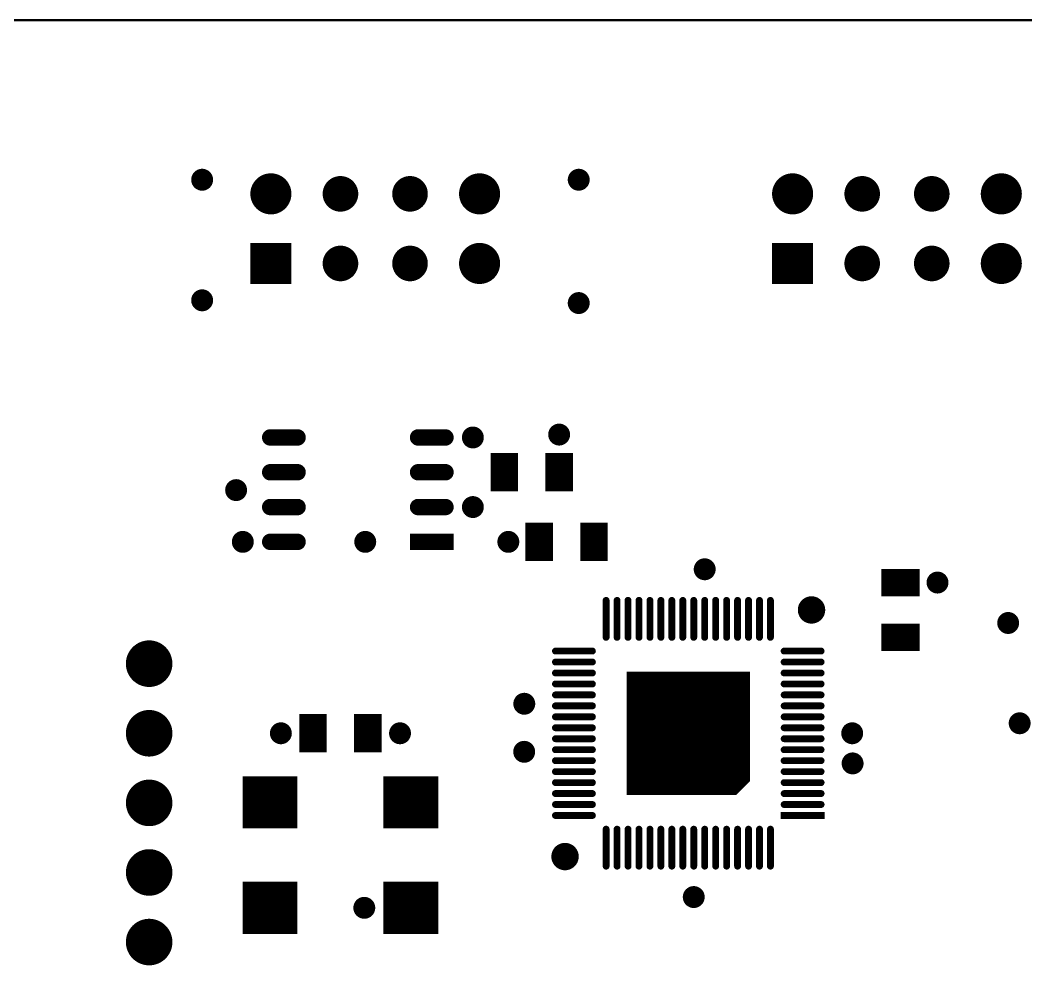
# Model space of a CAD drawing. Extents: x -61 to 101, y -94 to 26.
# Drawn here: x -24.4 to 12.33, y -8.89 to 26.02 of the extents above; entities that cross this region are included whole.
import ezdxf

# ---------------------------------------------------------------- set-up
doc = ezdxf.new("R2010")
doc.units = 0
doc.header["$MEASUREMENT"] = 0
doc.layers.add('BOARD', color=5, linetype='CONTINUOUS', lineweight=50)
doc.layers.add('TOP', color=74, linetype='CONTINUOUS')

msp = doc.modelspace()

# ---------------------------------------------------------------- linework, layer by layer
at = {"layer": 'BOARD'}
msp.add_lwpolyline([(-61.12, -33.975), (100.88, -33.975), (100.88, 26.025), (-61.12, 26.025)], close=True, dxfattribs=at)
at = {"layer": 'TOP', "const_width": 0.2}
for points in [[(-17.75, 19.9, 1), (-17.75, 20.5, 1)], [(-4, 19.9, 1), (-4, 20.5, 1)], [(-15.24, 19.035, 1), (-15.24, 20.335, 1)], [(-12.7, 19.135, 1), (-12.7, 20.235, 1)], [(-10.16, 19.135, 1), (-10.16, 20.235, 1)], [(-7.62, 19.035, 1), (-7.62, 20.335, 1)], [(3.81, 19.035, 1), (3.81, 20.335, 1)], [(6.35, 19.135, 1), (6.35, 20.235, 1)], [(8.89, 19.135, 1), (8.89, 20.235, 1)], [(11.43, 19.035, 1), (11.43, 20.335, 1)], [(-12.7, 16.595, 1), (-12.7, 17.695, 1)], [(-10.16, 16.595, 1), (-10.16, 17.695, 1)], [(-7.62, 16.495, 1), (-7.62, 17.795, 1)], [(6.35, 16.595, 1), (6.35, 17.695, 1)], [(8.89, 16.595, 1), (8.89, 17.695, 1)], [(11.43, 16.495, 1), (11.43, 17.795, 1)], [(-17.75, 15.5, 1), (-17.75, 16.1, 1)], [(-4, 15.4, 1), (-4, 16, 1)], [(-15.265, 10.595, -1), (-15.265, 10.995), (-14.265, 10.995, -1), (-14.265, 10.595)], [(-9.865, 10.595, -1), (-9.865, 10.995), (-8.865, 10.995, -1), (-8.865, 10.595)], [(-7.865, 10.495, 1), (-7.865, 11.095, 1)], [(-4.715, 10.6, 1), (-4.715, 11.2, 1)], [(-15.265, 9.325, -1), (-15.265, 9.725), (-14.265, 9.725, -1), (-14.265, 9.325)], [(-9.865, 9.325, -1), (-9.865, 9.725), (-8.865, 9.725, -1), (-8.865, 9.325)], [(-16.51, 8.574, 1), (-16.51, 9.174, 1)], [(-15.265, 8.055, -1), (-15.265, 8.455), (-14.265, 8.455, -1), (-14.265, 8.055)], [(-9.865, 8.055, -1), (-9.865, 8.455), (-8.865, 8.455, -1), (-8.865, 8.055)], [(-7.865, 7.955, 1), (-7.865, 8.555, 1)], [(-16.265, 6.685, 1), (-16.265, 7.285, 1)], [(-11.795, 6.685, 1), (-11.795, 7.285, 1)], [(-6.57, 6.685, 1), (-6.57, 7.285, 1)], [(-15.265, 6.785, -1), (-15.265, 7.185), (-14.265, 7.185, -1), (-14.265, 6.785)], [(0.6, 5.685, 1), (0.6, 6.285, 1)], [(9.1, 5.2, 1), (9.1, 5.8, 1)], [(-2.975, 3.5, -1), (-3.025, 3.5), (-3.025, 4.85, -1), (-2.975, 4.85)], [(-2.575, 3.5, -1), (-2.625, 3.5), (-2.625, 4.85, -1), (-2.575, 4.85)], [(-2.175, 3.5, -1), (-2.225, 3.5), (-2.225, 4.85, -1), (-2.175, 4.85)], [(-1.775, 3.5, -1), (-1.825, 3.5), (-1.825, 4.85, -1), (-1.775, 4.85)], [(-1.375, 3.5, -1), (-1.425, 3.5), (-1.425, 4.85, -1), (-1.375, 4.85)], [(-0.975, 3.5, -1), (-1.025, 3.5), (-1.025, 4.85, -1), (-0.975, 4.85)], [(-0.575, 3.5, -1), (-0.625, 3.5), (-0.625, 4.85, -1), (-0.575, 4.85)], [(-0.175, 3.5, -1), (-0.225, 3.5), (-0.225, 4.85, -1), (-0.175, 4.85)], [(0.225, 3.5, -1), (0.175, 3.5), (0.175, 4.85, -1), (0.225, 4.85)], [(0.625, 3.5, -1), (0.575, 3.5), (0.575, 4.85, -1), (0.625, 4.85)], [(1.025, 3.5, -1), (0.975, 3.5), (0.975, 4.85, -1), (1.025, 4.85)], [(1.425, 3.5, -1), (1.375, 3.5), (1.375, 4.85, -1), (1.425, 4.85)], [(1.825, 3.5, -1), (1.775, 3.5), (1.775, 4.85, -1), (1.825, 4.85)], [(2.225, 3.5, -1), (2.175, 3.5), (2.175, 4.85, -1), (2.225, 4.85)], [(2.625, 3.5, -1), (2.575, 3.5), (2.575, 4.85, -1), (2.625, 4.85)], [(3.025, 3.5, -1), (2.975, 3.5), (2.975, 4.85, -1), (3.025, 4.85)], [(4.5, 4.1, 1), (4.5, 4.9, 1)], [(11.68, 3.725, 1), (11.68, 4.325, 1)], [(-19.685, 1.79, 1), (-19.685, 3.29, 1)], [(-4.85, 2.975, -1), (-4.85, 3.025), (-3.5, 3.025, -1), (-3.5, 2.975)], [(3.5, 2.975, -1), (3.5, 3.025), (4.85, 3.025, -1), (4.85, 2.975)], [(-4.85, 2.575, -1), (-4.85, 2.625), (-3.5, 2.625, -1), (-3.5, 2.575)], [(3.5, 2.575, -1), (3.5, 2.625), (4.85, 2.625, -1), (4.85, 2.575)], [(-4.85, 2.175, -1), (-4.85, 2.225), (-3.5, 2.225, -1), (-3.5, 2.175)], [(3.5, 2.175, -1), (3.5, 2.225), (4.85, 2.225, -1), (4.85, 2.175)], [(-4.85, 1.775, -1), (-4.85, 1.825), (-3.5, 1.825, -1), (-3.5, 1.775)], [(0, 1.2, 1), (0, 1.8, 1)], [(3.5, 1.775, -1), (3.5, 1.825), (4.85, 1.825, -1), (4.85, 1.775)], [(-5.988, 0.777, 1), (-5.988, 1.377, 1)], [(-4.85, 1.375, -1), (-4.85, 1.425), (-3.5, 1.425, -1), (-3.5, 1.375)], [(3.5, 1.375, -1), (3.5, 1.425), (4.85, 1.425, -1), (4.85, 1.375)], [(-4.85, 0.975, -1), (-4.85, 1.025), (-3.5, 1.025, -1), (-3.5, 0.975)], [(3.5, 0.975, -1), (3.5, 1.025), (4.85, 1.025, -1), (4.85, 0.975)], [(-19.685, -0.75, 1), (-19.685, 0.75, 1)], [(12.1, 0.065, 1), (12.1, 0.665, 1)], [(-14.875, -0.3, 1), (-14.875, 0.3, 1)], [(-10.525, -0.3, 1), (-10.525, 0.3, 1)], [(-4.85, 0.575, -1), (-4.85, 0.625), (-3.5, 0.625, -1), (-3.5, 0.575)], [(-1.5, -0.3, 1), (-1.5, 0.3, 1)], [(0, -0.3, 1), (0, 0.3, 1)], [(1.5, -0.3, 1), (1.5, 0.3, 1)], [(3.5, 0.575, -1), (3.5, 0.625), (4.85, 0.625, -1), (4.85, 0.575)], [(5.985, -0.3, 1), (5.985, 0.3, 1)], [(-4.85, 0.175, -1), (-4.85, 0.225), (-3.5, 0.225, -1), (-3.5, 0.175)], [(3.5, 0.175, -1), (3.5, 0.225), (4.85, 0.225, -1), (4.85, 0.175)], [(-5.991, -0.976, 1), (-5.991, -0.376, 1)], [(-4.85, -0.225, -1), (-4.85, -0.175), (-3.5, -0.175, -1), (-3.5, -0.225)], [(3.5, -0.225, -1), (3.5, -0.175), (4.85, -0.175, -1), (4.85, -0.225)], [(-4.85, -0.625, -1), (-4.85, -0.575), (-3.5, -0.575, -1), (-3.5, -0.625)], [(3.5, -0.625, -1), (3.5, -0.575), (4.85, -0.575, -1), (4.85, -0.625)], [(6, -1.4, 1), (6, -0.8, 1)], [(-4.85, -1.025, -1), (-4.85, -0.975), (-3.5, -0.975, -1), (-3.5, -1.025)], [(0, -1.8, 1), (0, -1.2, 1)], [(3.5, -1.025, -1), (3.5, -0.975), (4.85, -0.975, -1), (4.85, -1.025)], [(-4.85, -1.425, -1), (-4.85, -1.375), (-3.5, -1.375, -1), (-3.5, -1.425)], [(3.5, -1.425, -1), (3.5, -1.375), (4.85, -1.375, -1), (4.85, -1.425)], [(-19.685, -3.29, 1), (-19.685, -1.79, 1)], [(-4.85, -1.825, -1), (-4.85, -1.775), (-3.5, -1.775, -1), (-3.5, -1.825)], [(3.5, -1.825, -1), (3.5, -1.775), (4.85, -1.775, -1), (4.85, -1.825)], [(-4.85, -2.225, -1), (-4.85, -2.175), (-3.5, -2.175, -1), (-3.5, -2.225)], [(3.5, -2.225, -1), (3.5, -2.175), (4.85, -2.175, -1), (4.85, -2.225)], [(-4.85, -2.625, -1), (-4.85, -2.575), (-3.5, -2.575, -1), (-3.5, -2.625)], [(3.5, -2.625, -1), (3.5, -2.575), (4.85, -2.575, -1), (4.85, -2.625)], [(-4.85, -3.025, -1), (-4.85, -2.975), (-3.5, -2.975, -1), (-3.5, -3.025)], [(-2.975, -4.85, -1), (-3.025, -4.85), (-3.025, -3.5, -1), (-2.975, -3.5)], [(-2.575, -4.85, -1), (-2.625, -4.85), (-2.625, -3.5, -1), (-2.575, -3.5)], [(-2.175, -4.85, -1), (-2.225, -4.85), (-2.225, -3.5, -1), (-2.175, -3.5)], [(-1.775, -4.85, -1), (-1.825, -4.85), (-1.825, -3.5, -1), (-1.775, -3.5)], [(-1.375, -4.85, -1), (-1.425, -4.85), (-1.425, -3.5, -1), (-1.375, -3.5)], [(-0.975, -4.85, -1), (-1.025, -4.85), (-1.025, -3.5, -1), (-0.975, -3.5)], [(-0.575, -4.85, -1), (-0.625, -4.85), (-0.625, -3.5, -1), (-0.575, -3.5)], [(-0.175, -4.85, -1), (-0.225, -4.85), (-0.225, -3.5, -1), (-0.175, -3.5)], [(0.225, -4.85, -1), (0.175, -4.85), (0.175, -3.5, -1), (0.225, -3.5)], [(0.625, -4.85, -1), (0.575, -4.85), (0.575, -3.5, -1), (0.625, -3.5)], [(1.025, -4.85, -1), (0.975, -4.85), (0.975, -3.5, -1), (1.025, -3.5)], [(1.425, -4.85, -1), (1.375, -4.85), (1.375, -3.5, -1), (1.425, -3.5)], [(1.825, -4.85, -1), (1.775, -4.85), (1.775, -3.5, -1), (1.825, -3.5)], [(2.225, -4.85, -1), (2.175, -4.85), (2.175, -3.5, -1), (2.225, -3.5)], [(2.625, -4.85, -1), (2.575, -4.85), (2.575, -3.5, -1), (2.625, -3.5)], [(3.025, -4.85, -1), (2.975, -4.85), (2.975, -3.5, -1), (3.025, -3.5)], [(-4.5, -4.9, 1), (-4.5, -4.1, 1)], [(-19.685, -5.83, 1), (-19.685, -4.33, 1)], [(0.2, -6.277, 1), (0.2, -5.677, 1)], [(-11.83, -6.67, 1), (-11.83, -6.07, 1)], [(-19.685, -8.37, 1), (-19.685, -6.87, 1)]]:
    msp.add_lwpolyline(points, format="xyb", close=True, dxfattribs=at)
for points in [[(-18.05, 20.2), (-17.45, 20.2)], [(-17.973, 20.4), (-17.527, 20.4)], [(-15.636, 20.2), (-14.844, 20.2)], [(-12.893, 20.2), (-12.507, 20.2)], [(-10.353, 20.2), (-9.967, 20.2)], [(-8.016, 20.2), (-7.224, 20.2)], [(-4.3, 20.2), (-3.7, 20.2)], [(-4.223, 20.4), (-3.777, 20.4)], [(3.414, 20.2), (4.206, 20.2)], [(6.157, 20.2), (6.543, 20.2)], [(8.697, 20.2), (9.083, 20.2)], [(11.034, 20.2), (11.826, 20.2)], [(-17.973, 20), (-17.527, 20)], [(-15.879, 19.8), (-14.601, 19.8)], [(-15.808, 20), (-14.672, 20)], [(-13.237, 19.8), (-12.163, 19.8)], [(-13.15, 20), (-12.25, 20)], [(-10.697, 19.8), (-9.623, 19.8)], [(-10.61, 20), (-9.71, 20)], [(-8.259, 19.8), (-6.981, 19.8)], [(-8.188, 20), (-7.052, 20)], [(-4.223, 20), (-3.777, 20)], [(3.171, 19.8), (4.449, 19.8)], [(3.242, 20), (4.378, 20)], [(5.813, 19.8), (6.887, 19.8)], [(5.9, 20), (6.8, 20)], [(8.353, 19.8), (9.427, 19.8)], [(8.44, 20), (9.34, 20)], [(10.791, 19.8), (12.069, 19.8)], [(10.862, 20), (11.998, 20)], [(-15.884, 19.6), (-14.596, 19.6)], [(-15.824, 19.4), (-14.656, 19.4)], [(-13.243, 19.6), (-12.157, 19.6)], [(-13.17, 19.4), (-12.23, 19.4)], [(-10.703, 19.6), (-9.617, 19.6)], [(-10.63, 19.4), (-9.69, 19.4)], [(-8.264, 19.6), (-6.976, 19.6)], [(-8.204, 19.4), (-7.036, 19.4)], [(3.166, 19.6), (4.454, 19.6)], [(3.226, 19.4), (4.394, 19.4)], [(5.807, 19.6), (6.893, 19.6)], [(5.88, 19.4), (6.82, 19.4)], [(8.347, 19.6), (9.433, 19.6)], [(8.42, 19.4), (9.36, 19.4)], [(10.786, 19.6), (12.074, 19.6)], [(10.846, 19.4), (12.014, 19.4)], [(-15.672, 19.2), (-14.808, 19.2)], [(-12.959, 19.2), (-12.441, 19.2)], [(-10.419, 19.2), (-9.901, 19.2)], [(-8.052, 19.2), (-7.188, 19.2)], [(3.378, 19.2), (4.242, 19.2)], [(6.091, 19.2), (6.609, 19.2)], [(8.631, 19.2), (9.149, 19.2)], [(10.998, 19.2), (11.862, 19.2)], [(-15.89, 17.6), (-14.59, 17.6)], [(-13.008, 17.6), (-12.392, 17.6)], [(-10.468, 17.6), (-9.852, 17.6)], [(-8.084, 17.6), (-7.156, 17.6)], [(3.16, 17.6), (4.46, 17.6)], [(6.042, 17.6), (6.658, 17.6)], [(8.582, 17.6), (9.198, 17.6)], [(10.966, 17.6), (11.894, 17.6)], [(-15.89, 17.4), (-14.59, 17.4)], [(-15.89, 17.2), (-14.59, 17.2)], [(-13.247, 17.2), (-12.153, 17.2)], [(-13.187, 17.4), (-12.213, 17.4)], [(-10.707, 17.2), (-9.613, 17.2)], [(-10.647, 17.4), (-9.673, 17.4)], [(-8.267, 17.2), (-6.973, 17.2)], [(-8.217, 17.4), (-7.023, 17.4)], [(3.16, 17.4), (4.46, 17.4)], [(3.16, 17.2), (4.46, 17.2)], [(5.803, 17.2), (6.897, 17.2)], [(5.863, 17.4), (6.837, 17.4)], [(8.343, 17.2), (9.437, 17.2)], [(8.403, 17.4), (9.377, 17.4)], [(10.783, 17.2), (12.077, 17.2)], [(10.833, 17.4), (12.027, 17.4)], [(-15.89, 17), (-14.59, 17)], [(-15.89, 16.8), (-14.59, 16.8)], [(-13.23, 17), (-12.17, 17)], [(-13.128, 16.8), (-12.272, 16.8)], [(-10.69, 17), (-9.63, 17)], [(-10.588, 16.8), (-9.732, 16.8)], [(-8.253, 17), (-6.987, 17)], [(-8.17, 16.8), (-7.07, 16.8)], [(3.16, 17), (4.46, 17)], [(3.16, 16.8), (4.46, 16.8)], [(5.82, 17), (6.88, 17)], [(5.922, 16.8), (6.778, 16.8)], [(8.36, 17), (9.42, 17)], [(8.462, 16.8), (9.318, 16.8)], [(10.797, 17), (12.063, 17)], [(10.88, 16.8), (11.98, 16.8)], [(-15.89, 16.6), (-14.59, 16.6)], [(-12.773, 16.6), (-12.627, 16.6)], [(-10.233, 16.6), (-10.087, 16.6)], [(-7.974, 16.6), (-7.266, 16.6)], [(3.16, 16.6), (4.46, 16.6)], [(6.277, 16.6), (6.423, 16.6)], [(8.817, 16.6), (8.963, 16.6)], [(11.076, 16.6), (11.784, 16.6)], [(-18.05, 15.8), (-17.45, 15.8)], [(-17.973, 16), (-17.527, 16)], [(-4.282, 15.8), (-3.718, 15.8)], [(-17.973, 15.6), (-17.527, 15.6)], [(-4.282, 15.6), (-3.718, 15.6)], [(-8.084, 11), (-7.646, 11)], [(-4.997, 11), (-4.433, 11)], [(-15.464, 10.8), (-14.066, 10.8)], [(-15.309, 10.6), (-14.221, 10.6)], [(-10.064, 10.8), (-8.666, 10.8)], [(-9.909, 10.6), (-8.821, 10.6)], [(-8.164, 10.8), (-7.566, 10.8)], [(-8.092, 10.6), (-7.638, 10.6)], [(-4.997, 10.8), (-4.433, 10.8)], [(-7.115, 10), (-6.315, 10)], [(-5.115, 10), (-4.315, 10)], [(-15.45, 9.6), (-14.08, 9.6)], [(-10.05, 9.6), (-8.68, 9.6)], [(-7.115, 9.8), (-6.315, 9.8)], [(-7.115, 9.6), (-6.315, 9.6)], [(-5.115, 9.8), (-4.315, 9.8)], [(-5.115, 9.6), (-4.315, 9.6)], [(-15.421, 9.4), (-14.109, 9.4)], [(-10.021, 9.4), (-8.709, 9.4)], [(-7.115, 9.4), (-6.315, 9.4)], [(-7.115, 9.2), (-6.315, 9.2)], [(-5.115, 9.4), (-4.315, 9.4)], [(-5.115, 9.2), (-4.315, 9.2)], [(-16.8, 8.8), (-16.22, 8.8)], [(-16.782, 9), (-16.238, 9)], [(-7.115, 9), (-6.315, 9)], [(-5.115, 9), (-4.315, 9)], [(-16.632, 8.6), (-16.388, 8.6)], [(-15.402, 8.4), (-14.128, 8.4)], [(-10.002, 8.4), (-8.728, 8.4)], [(-8.127, 8.4), (-7.603, 8.4)], [(-15.457, 8.2), (-14.073, 8.2)], [(-10.057, 8.2), (-8.673, 8.2)], [(-8.159, 8.2), (-7.571, 8.2)], [(-8.023, 8), (-7.707, 8)], [(-5.845, 7.4), (-5.045, 7.4)], [(-3.845, 7.4), (-3.045, 7.4)], [(-16.564, 7), (-15.966, 7)], [(-16.474, 7.2), (-16.056, 7.2)], [(-15.464, 7), (-14.066, 7)], [(-12.094, 7), (-11.496, 7)], [(-12.004, 7.2), (-11.586, 7.2)], [(-10.065, 7), (-8.665, 7)], [(-6.869, 7), (-6.271, 7)], [(-6.779, 7.2), (-6.361, 7.2)], [(-5.845, 7.2), (-5.045, 7.2)], [(-5.845, 7), (-5.045, 7)], [(-3.845, 7.2), (-3.045, 7.2)], [(-3.845, 7), (-3.045, 7)], [(-16.501, 6.8), (-16.029, 6.8)], [(-15.34, 6.8), (-14.19, 6.8)], [(-12.031, 6.8), (-11.559, 6.8)], [(-10.065, 6.8), (-8.665, 6.8)], [(-6.806, 6.8), (-6.334, 6.8)], [(-5.845, 6.8), (-5.045, 6.8)], [(-5.845, 6.6), (-5.045, 6.6)], [(-3.845, 6.8), (-3.045, 6.8)], [(-3.845, 6.6), (-3.045, 6.6)], [(-5.845, 6.4), (-5.045, 6.4)], [(-3.845, 6.4), (-3.045, 6.4)], [(0.391, 6.2), (0.809, 6.2)], [(0.301, 6), (0.899, 6)], [(0.364, 5.8), (0.836, 5.8)], [(7.15, 5.8), (8.35, 5.8)], [(7.15, 5.6), (8.35, 5.6)], [(8.818, 5.6), (9.382, 5.6)], [(7.15, 5.4), (8.35, 5.4)], [(7.15, 5.2), (8.35, 5.2)], [(8.818, 5.4), (9.382, 5.4)], [(-3.025, 4.8), (-2.975, 4.8)], [(-2.625, 4.8), (-2.575, 4.8)], [(-2.225, 4.8), (-2.175, 4.8)], [(-1.825, 4.8), (-1.775, 4.8)], [(-1.425, 4.8), (-1.375, 4.8)], [(-1.025, 4.8), (-0.975, 4.8)], [(-0.625, 4.8), (-0.575, 4.8)], [(-0.225, 4.8), (-0.175, 4.8)], [(0.175, 4.8), (0.225, 4.8)], [(0.575, 4.8), (0.625, 4.8)], [(0.975, 4.8), (1.025, 4.8)], [(1.375, 4.8), (1.425, 4.8)], [(1.775, 4.8), (1.825, 4.8)], [(2.175, 4.8), (2.225, 4.8)], [(2.575, 4.8), (2.625, 4.8)], [(2.975, 4.8), (3.025, 4.8)], [(4.236, 4.8), (4.764, 4.8)], [(-3.025, 4.6), (-2.975, 4.6)], [(-3.025, 4.4), (-2.975, 4.4)], [(-2.625, 4.6), (-2.575, 4.6)], [(-2.625, 4.4), (-2.575, 4.4)], [(-2.225, 4.6), (-2.175, 4.6)], [(-2.225, 4.4), (-2.175, 4.4)], [(-1.825, 4.6), (-1.775, 4.6)], [(-1.825, 4.4), (-1.775, 4.4)], [(-1.425, 4.6), (-1.375, 4.6)], [(-1.425, 4.4), (-1.375, 4.4)], [(-1.025, 4.6), (-0.975, 4.6)], [(-1.025, 4.4), (-0.975, 4.4)], [(-0.625, 4.6), (-0.575, 4.6)], [(-0.625, 4.4), (-0.575, 4.4)], [(-0.225, 4.6), (-0.175, 4.6)], [(-0.225, 4.4), (-0.175, 4.4)], [(0.175, 4.6), (0.225, 4.6)], [(0.175, 4.4), (0.225, 4.4)], [(0.575, 4.6), (0.625, 4.6)], [(0.575, 4.4), (0.625, 4.4)], [(0.975, 4.6), (1.025, 4.6)], [(0.975, 4.4), (1.025, 4.4)], [(1.375, 4.6), (1.425, 4.6)], [(1.375, 4.4), (1.425, 4.4)], [(1.775, 4.6), (1.825, 4.6)], [(1.775, 4.4), (1.825, 4.4)], [(2.175, 4.6), (2.225, 4.6)], [(2.175, 4.4), (2.225, 4.4)], [(2.575, 4.6), (2.625, 4.6)], [(2.575, 4.4), (2.625, 4.4)], [(2.975, 4.6), (3.025, 4.6)], [(2.975, 4.4), (3.025, 4.4)], [(4.113, 4.6), (4.887, 4.6)], [(4.113, 4.4), (4.887, 4.4)], [(-3.025, 4.2), (-2.975, 4.2)], [(-3.025, 4), (-2.975, 4)], [(-2.625, 4.2), (-2.575, 4.2)], [(-2.625, 4), (-2.575, 4)], [(-2.225, 4.2), (-2.175, 4.2)], [(-2.225, 4), (-2.175, 4)], [(-1.825, 4.2), (-1.775, 4.2)], [(-1.825, 4), (-1.775, 4)], [(-1.425, 4.2), (-1.375, 4.2)], [(-1.425, 4), (-1.375, 4)], [(-1.025, 4.2), (-0.975, 4.2)], [(-1.025, 4), (-0.975, 4)], [(-0.625, 4.2), (-0.575, 4.2)], [(-0.625, 4), (-0.575, 4)], [(-0.225, 4.2), (-0.175, 4.2)], [(-0.225, 4), (-0.175, 4)], [(0.175, 4.2), (0.225, 4.2)], [(0.175, 4), (0.225, 4)], [(0.575, 4.2), (0.625, 4.2)], [(0.575, 4), (0.625, 4)], [(0.975, 4.2), (1.025, 4.2)], [(0.975, 4), (1.025, 4)], [(1.375, 4.2), (1.425, 4.2)], [(1.375, 4), (1.425, 4)], [(1.775, 4.2), (1.825, 4.2)], [(1.775, 4), (1.825, 4)], [(2.175, 4.2), (2.225, 4.2)], [(2.175, 4), (2.225, 4)], [(2.575, 4.2), (2.625, 4.2)], [(2.575, 4), (2.625, 4)], [(2.975, 4.2), (3.025, 4.2)], [(2.975, 4), (3.025, 4)], [(4.236, 4.2), (4.764, 4.2)], [(11.382, 4), (11.978, 4)], [(11.437, 4.2), (11.923, 4.2)], [(-3.025, 3.8), (-2.975, 3.8)], [(-3.025, 3.6), (-2.975, 3.6)], [(-2.625, 3.8), (-2.575, 3.8)], [(-2.625, 3.6), (-2.575, 3.6)], [(-2.225, 3.8), (-2.175, 3.8)], [(-2.225, 3.6), (-2.175, 3.6)], [(-1.825, 3.8), (-1.775, 3.8)], [(-1.825, 3.6), (-1.775, 3.6)], [(-1.425, 3.8), (-1.375, 3.8)], [(-1.425, 3.6), (-1.375, 3.6)], [(-1.025, 3.8), (-0.975, 3.8)], [(-1.025, 3.6), (-0.975, 3.6)], [(-0.625, 3.8), (-0.575, 3.8)], [(-0.625, 3.6), (-0.575, 3.6)], [(-0.225, 3.8), (-0.175, 3.8)], [(-0.225, 3.6), (-0.175, 3.6)], [(0.175, 3.8), (0.225, 3.8)], [(0.175, 3.6), (0.225, 3.6)], [(0.575, 3.8), (0.625, 3.8)], [(0.575, 3.6), (0.625, 3.6)], [(0.975, 3.8), (1.025, 3.8)], [(0.975, 3.6), (1.025, 3.6)], [(1.375, 3.8), (1.425, 3.8)], [(1.375, 3.6), (1.425, 3.6)], [(1.775, 3.8), (1.825, 3.8)], [(1.775, 3.6), (1.825, 3.6)], [(2.175, 3.8), (2.225, 3.8)], [(2.175, 3.6), (2.225, 3.6)], [(2.575, 3.8), (2.625, 3.8)], [(2.575, 3.6), (2.625, 3.6)], [(2.975, 3.8), (3.025, 3.8)], [(2.975, 3.6), (3.025, 3.6)], [(7.15, 3.8), (8.35, 3.8)], [(7.15, 3.6), (8.35, 3.6)], [(11.482, 3.8), (11.878, 3.8)], [(7.15, 3.4), (8.35, 3.4)], [(-20.277, 3), (-19.093, 3)], [(-20.041, 3.2), (-19.329, 3.2)], [(-4.875, 3), (-3.475, 3)], [(3.475, 3), (4.875, 3)], [(7.15, 3.2), (8.35, 3.2)], [(-20.432, 2.6), (-18.938, 2.6)], [(-20.388, 2.8), (-18.982, 2.8)], [(-4.875, 2.6), (-3.475, 2.6)], [(3.475, 2.6), (4.875, 2.6)], [(-20.421, 2.4), (-18.949, 2.4)], [(-20.353, 2.2), (-19.017, 2.2)], [(-4.875, 2.2), (-3.475, 2.2)], [(3.475, 2.2), (4.875, 2.2)], [(-20.205, 2), (-19.165, 2)], [(-19.807, 1.8), (-19.563, 1.8)], [(-4.875, 1.8), (-3.475, 1.8)], [(-2.15, 2), (2.15, 2)], [(-2.15, 1.8), (2.15, 1.8)], [(3.475, 1.8), (4.875, 1.8)], [(-4.875, 1.4), (-3.475, 1.4)], [(-2.15, 1.6), (2.15, 1.6)], [(-2.15, 1.4), (2.15, 1.4)], [(-0.282, 1.6), (0.282, 1.6)], [(-0.282, 1.4), (0.282, 1.4)], [(3.475, 1.4), (4.875, 1.4)], [(-6.261, 1.2), (-5.715, 1.2)], [(-2.15, 1.2), (2.15, 1.2)], [(-6.277, 1), (-5.699, 1)], [(-6.103, 0.8), (-5.873, 0.8)], [(-4.875, 1), (-3.475, 1)], [(-2.15, 1), (2.15, 1)], [(-2.15, 0.8), (2.15, 0.8)], [(3.475, 1), (4.875, 1)], [(-20.319, 0.4), (-19.051, 0.4)], [(-20.135, 0.6), (-19.235, 0.6)], [(-14.1, 0.6), (-13.3, 0.6)], [(-14.1, 0.4), (-13.3, 0.4)], [(-12.1, 0.6), (-11.3, 0.6)], [(-12.1, 0.4), (-11.3, 0.4)], [(-4.875, 0.6), (-3.475, 0.6)], [(-2.15, 0.6), (2.15, 0.6)], [(-2.15, 0.4), (2.15, 0.4)], [(3.475, 0.6), (4.875, 0.6)], [(11.803, 0.4), (12.397, 0.4)], [(11.914, 0.6), (12.286, 0.6)], [(-20.435, 0), (-18.935, 0)], [(-20.407, 0.2), (-18.963, 0.2)], [(-15.175, 0), (-14.575, 0)], [(-15.098, 0.2), (-14.652, 0.2)], [(-14.1, 0.2), (-13.3, 0.2)], [(-14.1, 0), (-13.3, 0)], [(-12.1, 0.2), (-11.3, 0.2)], [(-12.1, 0), (-11.3, 0)], [(-10.825, 0), (-10.225, 0)], [(-10.748, 0.2), (-10.302, 0.2)], [(-4.875, 0.2), (-3.475, 0.2)], [(-2.15, 0.2), (2.15, 0.2)], [(-2.15, 0), (2.15, 0)], [(-1.8, 0), (-1.2, 0)], [(-1.723, 0.2), (-1.277, 0.2)], [(-0.3, 0), (0.3, 0)], [(-0.223, 0.2), (0.223, 0.2)], [(1.2, 0), (1.8, 0)], [(1.277, 0.2), (1.723, 0.2)], [(3.475, 0.2), (4.875, 0.2)], [(5.685, 0), (6.285, 0)], [(5.762, 0.2), (6.208, 0.2)], [(11.85, 0.2), (12.35, 0.2)], [(-20.407, -0.2), (-18.963, -0.2)], [(-20.319, -0.4), (-19.051, -0.4)], [(-15.098, -0.2), (-14.652, -0.2)], [(-14.1, -0.2), (-13.3, -0.2)], [(-14.1, -0.4), (-13.3, -0.4)], [(-12.1, -0.2), (-11.3, -0.2)], [(-12.1, -0.4), (-11.3, -0.4)], [(-10.748, -0.2), (-10.302, -0.2)], [(-6.108, -0.4), (-5.874, -0.4)], [(-4.875, -0.2), (-3.475, -0.2)], [(-2.15, -0.2), (2.15, -0.2)], [(-2.15, -0.4), (2.15, -0.4)], [(-1.723, -0.2), (-1.277, -0.2)], [(-0.223, -0.2), (0.223, -0.2)], [(1.277, -0.2), (1.723, -0.2)], [(3.475, -0.2), (4.875, -0.2)], [(5.762, -0.2), (6.208, -0.2)], [(-20.135, -0.6), (-19.235, -0.6)], [(-14.1, -0.6), (-13.3, -0.6)], [(-12.1, -0.6), (-11.3, -0.6)], [(-6.281, -0.6), (-5.701, -0.6)], [(-6.264, -0.8), (-5.718, -0.8)], [(-4.875, -0.6), (-3.475, -0.6)], [(-2.15, -0.6), (2.15, -0.6)], [(-2.15, -0.8), (2.15, -0.8)], [(3.475, -0.6), (4.875, -0.6)], [(-4.875, -1), (-3.475, -1)], [(-2.15, -1), (2.15, -1)], [(-2.15, -1.2), (2.15, -1.2)], [(3.475, -1), (4.875, -1)], [(5.718, -1), (6.282, -1)], [(5.718, -1.2), (6.282, -1.2)], [(-4.875, -1.4), (-3.475, -1.4)], [(-2.15, -1.4), (2.15, -1.4)], [(-0.282, -1.4), (0.282, -1.4)], [(3.475, -1.4), (4.875, -1.4)], [(-19.807, -1.8), (-19.563, -1.8)], [(-16.17, -1.8), (-14.37, -1.8)], [(-11.03, -1.8), (-9.23, -1.8)], [(-4.875, -1.8), (-3.475, -1.8)], [(-2.15, -1.6), (2.15, -1.6)], [(-2.15, -1.8), (2.059, -1.8)], [(-0.282, -1.6), (0.282, -1.6)], [(3.475, -1.8), (4.875, -1.8)], [(-20.353, -2.2), (-19.017, -2.2)], [(-20.205, -2), (-19.165, -2)], [(-16.17, -2), (-14.37, -2)], [(-16.17, -2.2), (-14.37, -2.2)], [(-11.03, -2), (-9.23, -2)], [(-11.03, -2.2), (-9.23, -2.2)], [(-4.875, -2.2), (-3.475, -2.2)], [(-2.15, -2), (1.859, -2)], [(3.475, -2.2), (4.875, -2.2)], [(-20.432, -2.6), (-18.938, -2.6)], [(-20.421, -2.4), (-18.949, -2.4)], [(-16.17, -2.4), (-14.37, -2.4)], [(-16.17, -2.6), (-14.37, -2.6)], [(-11.03, -2.4), (-9.23, -2.4)], [(-11.03, -2.6), (-9.23, -2.6)], [(-4.875, -2.6), (-3.475, -2.6)], [(3.475, -2.6), (4.875, -2.6)], [(-20.388, -2.8), (-18.982, -2.8)], [(-20.277, -3), (-19.093, -3)], [(-16.17, -2.8), (-14.37, -2.8)], [(-16.17, -3), (-14.37, -3)], [(-11.03, -2.8), (-9.23, -2.8)], [(-11.03, -3), (-9.23, -3)], [(-4.875, -3), (-3.475, -3)], [(3.475, -3), (4.875, -3)], [(-20.041, -3.2), (-19.329, -3.2)], [(-16.17, -3.2), (-14.37, -3.2)], [(-11.03, -3.2), (-9.23, -3.2)], [(-3.025, -3.6), (-2.975, -3.6)], [(-2.625, -3.6), (-2.575, -3.6)], [(-2.225, -3.6), (-2.175, -3.6)], [(-1.825, -3.6), (-1.775, -3.6)], [(-1.425, -3.6), (-1.375, -3.6)], [(-1.025, -3.6), (-0.975, -3.6)], [(-0.625, -3.6), (-0.575, -3.6)], [(-0.225, -3.6), (-0.175, -3.6)], [(0.175, -3.6), (0.225, -3.6)], [(0.575, -3.6), (0.625, -3.6)], [(0.975, -3.6), (1.025, -3.6)], [(1.375, -3.6), (1.425, -3.6)], [(1.775, -3.6), (1.825, -3.6)], [(2.175, -3.6), (2.225, -3.6)], [(2.575, -3.6), (2.625, -3.6)], [(2.975, -3.6), (3.025, -3.6)], [(-3.025, -3.8), (-2.975, -3.8)], [(-3.025, -4), (-2.975, -4)], [(-2.625, -3.8), (-2.575, -3.8)], [(-2.625, -4), (-2.575, -4)], [(-2.225, -3.8), (-2.175, -3.8)], [(-2.225, -4), (-2.175, -4)], [(-1.825, -3.8), (-1.775, -3.8)], [(-1.825, -4), (-1.775, -4)], [(-1.425, -3.8), (-1.375, -3.8)], [(-1.425, -4), (-1.375, -4)], [(-1.025, -3.8), (-0.975, -3.8)], [(-1.025, -4), (-0.975, -4)], [(-0.625, -3.8), (-0.575, -3.8)], [(-0.625, -4), (-0.575, -4)], [(-0.225, -3.8), (-0.175, -3.8)], [(-0.225, -4), (-0.175, -4)], [(0.175, -3.8), (0.225, -3.8)], [(0.175, -4), (0.225, -4)], [(0.575, -3.8), (0.625, -3.8)], [(0.575, -4), (0.625, -4)], [(0.975, -3.8), (1.025, -3.8)], [(0.975, -4), (1.025, -4)], [(1.375, -3.8), (1.425, -3.8)], [(1.375, -4), (1.425, -4)], [(1.775, -3.8), (1.825, -3.8)], [(1.775, -4), (1.825, -4)], [(2.175, -3.8), (2.225, -3.8)], [(2.175, -4), (2.225, -4)], [(2.575, -3.8), (2.625, -3.8)], [(2.575, -4), (2.625, -4)], [(2.975, -3.8), (3.025, -3.8)], [(2.975, -4), (3.025, -4)], [(-20.001, -4.4), (-19.369, -4.4)], [(-4.887, -4.4), (-4.113, -4.4)], [(-4.764, -4.2), (-4.236, -4.2)], [(-3.025, -4.2), (-2.975, -4.2)], [(-3.025, -4.4), (-2.975, -4.4)], [(-2.625, -4.2), (-2.575, -4.2)], [(-2.625, -4.4), (-2.575, -4.4)], [(-2.225, -4.2), (-2.175, -4.2)], [(-2.225, -4.4), (-2.175, -4.4)], [(-1.825, -4.2), (-1.775, -4.2)], [(-1.825, -4.4), (-1.775, -4.4)], [(-1.425, -4.2), (-1.375, -4.2)], [(-1.425, -4.4), (-1.375, -4.4)], [(-1.025, -4.2), (-0.975, -4.2)], [(-1.025, -4.4), (-0.975, -4.4)], [(-0.625, -4.2), (-0.575, -4.2)], [(-0.625, -4.4), (-0.575, -4.4)], [(-0.225, -4.2), (-0.175, -4.2)], [(-0.225, -4.4), (-0.175, -4.4)], [(0.175, -4.2), (0.225, -4.2)], [(0.175, -4.4), (0.225, -4.4)], [(0.575, -4.2), (0.625, -4.2)], [(0.575, -4.4), (0.625, -4.4)], [(0.975, -4.2), (1.025, -4.2)], [(0.975, -4.4), (1.025, -4.4)], [(1.375, -4.2), (1.425, -4.2)], [(1.375, -4.4), (1.425, -4.4)], [(1.775, -4.2), (1.825, -4.2)], [(1.775, -4.4), (1.825, -4.4)], [(2.175, -4.2), (2.225, -4.2)], [(2.175, -4.4), (2.225, -4.4)], [(2.575, -4.2), (2.625, -4.2)], [(2.575, -4.4), (2.625, -4.4)], [(2.975, -4.2), (3.025, -4.2)], [(2.975, -4.4), (3.025, -4.4)], [(-20.38, -4.8), (-18.99, -4.8)], [(-20.261, -4.6), (-19.109, -4.6)], [(-4.887, -4.6), (-4.113, -4.6)], [(-4.764, -4.8), (-4.236, -4.8)], [(-3.025, -4.6), (-2.975, -4.6)], [(-3.025, -4.8), (-2.975, -4.8)], [(-2.625, -4.6), (-2.575, -4.6)], [(-2.625, -4.8), (-2.575, -4.8)], [(-2.225, -4.6), (-2.175, -4.6)], [(-2.225, -4.8), (-2.175, -4.8)], [(-1.825, -4.6), (-1.775, -4.6)], [(-1.825, -4.8), (-1.775, -4.8)], [(-1.425, -4.6), (-1.375, -4.6)], [(-1.425, -4.8), (-1.375, -4.8)], [(-1.025, -4.6), (-0.975, -4.6)], [(-1.025, -4.8), (-0.975, -4.8)], [(-0.625, -4.6), (-0.575, -4.6)], [(-0.625, -4.8), (-0.575, -4.8)], [(-0.225, -4.6), (-0.175, -4.6)], [(-0.225, -4.8), (-0.175, -4.8)], [(0.175, -4.6), (0.225, -4.6)], [(0.175, -4.8), (0.225, -4.8)], [(0.575, -4.6), (0.625, -4.6)], [(0.575, -4.8), (0.625, -4.8)], [(0.975, -4.6), (1.025, -4.6)], [(0.975, -4.8), (1.025, -4.8)], [(1.375, -4.6), (1.425, -4.6)], [(1.375, -4.8), (1.425, -4.8)], [(1.775, -4.6), (1.825, -4.6)], [(1.775, -4.8), (1.825, -4.8)], [(2.175, -4.6), (2.225, -4.6)], [(2.175, -4.8), (2.225, -4.8)], [(2.575, -4.6), (2.625, -4.6)], [(2.575, -4.8), (2.625, -4.8)], [(2.975, -4.6), (3.025, -4.6)], [(2.975, -4.8), (3.025, -4.8)], [(-20.43, -5), (-18.94, -5)], [(-20.425, -5.2), (-18.945, -5.2)], [(-20.363, -5.4), (-19.007, -5.4)], [(-20.225, -5.6), (-19.145, -5.6)], [(-16.17, -5.6), (-14.37, -5.6)], [(-11.03, -5.6), (-9.23, -5.6)], [(-19.895, -5.8), (-19.475, -5.8)], [(-16.17, -5.8), (-14.37, -5.8)], [(-11.03, -5.8), (-9.23, -5.8)], [(-0.042, -5.8), (0.442, -5.8)], [(-16.17, -6), (-14.37, -6)], [(-16.17, -6.2), (-14.37, -6.2)], [(-12.077, -6.2), (-11.583, -6.2)], [(-11.03, -6), (-9.23, -6)], [(-11.03, -6.2), (-9.23, -6.2)], [(-0.099, -6), (0.499, -6)], [(0, -6.2), (0.4, -6.2)], [(-16.17, -6.4), (-14.37, -6.4)], [(-16.17, -6.6), (-14.37, -6.6)], [(-12.128, -6.4), (-11.532, -6.4)], [(-12.022, -6.6), (-11.638, -6.6)], [(-11.03, -6.4), (-9.23, -6.4)], [(-11.03, -6.6), (-9.23, -6.6)], [(-20.107, -7), (-19.263, -7)], [(-16.17, -6.8), (-14.37, -6.8)], [(-16.17, -7), (-14.37, -7)], [(-11.03, -6.8), (-9.23, -6.8)], [(-11.03, -7), (-9.23, -7)], [(-20.402, -7.4), (-18.968, -7.4)], [(-20.306, -7.2), (-19.064, -7.2)], [(-16.17, -7.2), (-14.37, -7.2)], [(-11.03, -7.2), (-9.23, -7.2)], [(-20.434, -7.6), (-18.936, -7.6)], [(-20.413, -7.8), (-18.957, -7.8)], [(-20.331, -8), (-19.039, -8)], [(-20.16, -8.2), (-19.21, -8.2)]]:
    msp.add_lwpolyline(points, dxfattribs=at)
for points in [[(-15.89, 16.495), (-15.89, 17.795), (-14.59, 17.795), (-14.59, 16.495)], [(3.16, 16.495), (3.16, 17.795), (4.46, 17.795), (4.46, 16.495)], [(-7.115, 8.925), (-7.115, 10.125), (-6.315, 10.125), (-6.315, 8.925)], [(-5.115, 8.925), (-5.115, 10.125), (-4.315, 10.125), (-4.315, 8.925)], [(-5.845, 6.385), (-5.845, 7.585), (-5.045, 7.585), (-5.045, 6.385)], [(-3.845, 6.385), (-3.845, 7.585), (-3.045, 7.585), (-3.045, 6.385)], [(-10.065, 6.785), (-10.065, 7.185), (-8.665, 7.185), (-8.665, 6.785)], [(7.15, 5.1), (7.15, 5.9), (8.35, 5.9), (8.35, 5.1)], [(7.15, 3.1), (7.15, 3.9), (8.35, 3.9), (8.35, 3.1)], [(-2.15, 2.15), (2.15, 2.15), (2.15, -1.709), (1.709, -2.15), (-2.15, -2.15)], [(-14.1, -0.6), (-14.1, 0.6), (-13.3, 0.6), (-13.3, -0.6)], [(-12.1, -0.6), (-12.1, 0.6), (-11.3, 0.6), (-11.3, -0.6)], [(-16.17, -3.37), (-16.17, -1.67), (-14.37, -1.67), (-14.37, -3.37)], [(-11.03, -3.37), (-11.03, -1.67), (-9.23, -1.67), (-9.23, -3.37)], [(3.475, -3.025), (3.475, -2.975), (4.875, -2.975), (4.875, -3.025)], [(-16.17, -7.22), (-16.17, -5.52), (-14.37, -5.52), (-14.37, -7.22)], [(-11.03, -7.22), (-11.03, -5.52), (-9.23, -5.52), (-9.23, -7.22)]]:
    msp.add_lwpolyline(points, close=True, dxfattribs=at)

doc.saveas('drawing.dxf')
